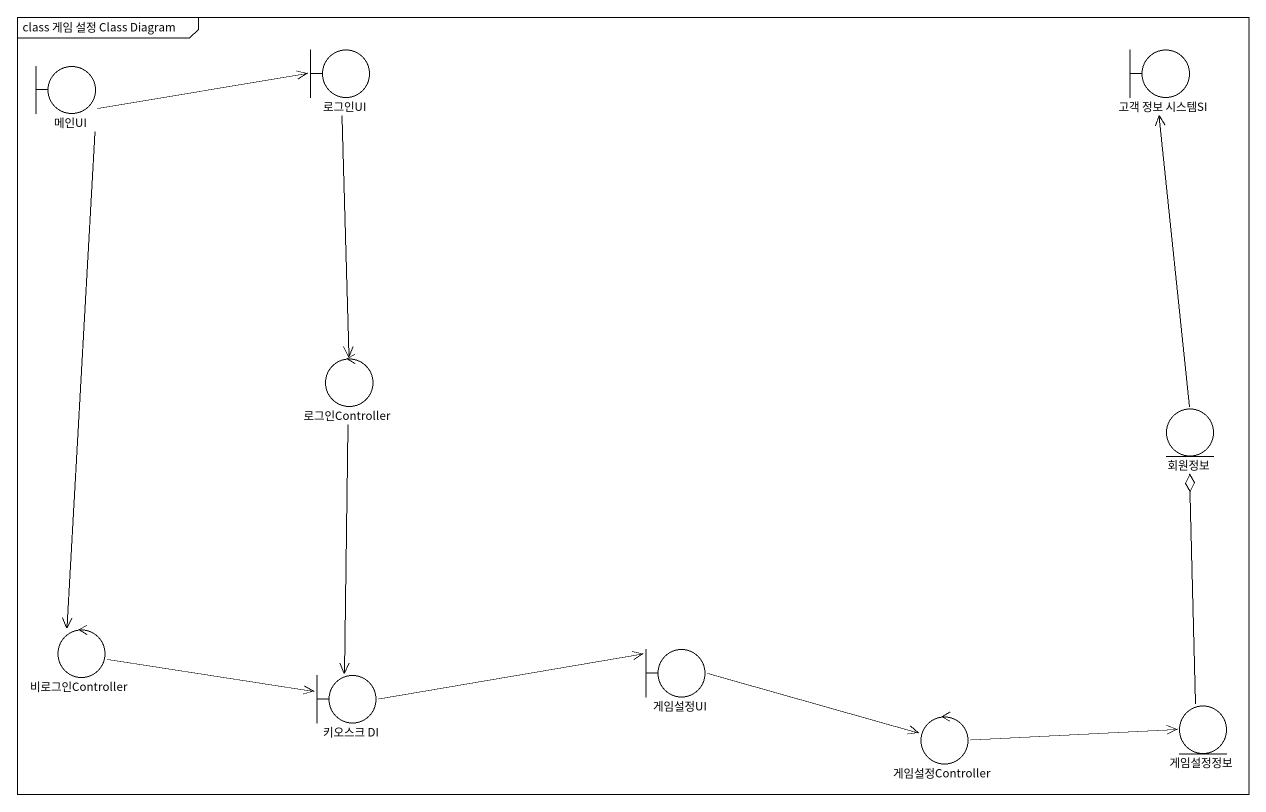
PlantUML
@startuml
mainframe class 게임 설정 Class Diagram
boundary 로그인UI
boundary "고객 정보 시스템SI" as 고객_정보_시스템SI
boundary 메인UI
control 로그인Controller
entity 회원정보
control 비로그인Controller
boundary "키오스크 DI" as 키오스크_DI
boundary 게임설정UI
control 게임설정Controller
entity 게임설정정보
로그인UI --> 로그인Controller
메인UI -right-> 로그인UI
메인UI --> 비로그인Controller
로그인Controller --> 키오스크_DI
회원정보 -up-> 고객_정보_시스템SI
비로그인Controller -right-> 키오스크_DI
키오스크_DI -right-> 게임설정UI
게임설정UI -right-> 게임설정Controller
게임설정Controller -right-> 게임설정정보
게임설정정보 -up-o 회원정보
@enduml
